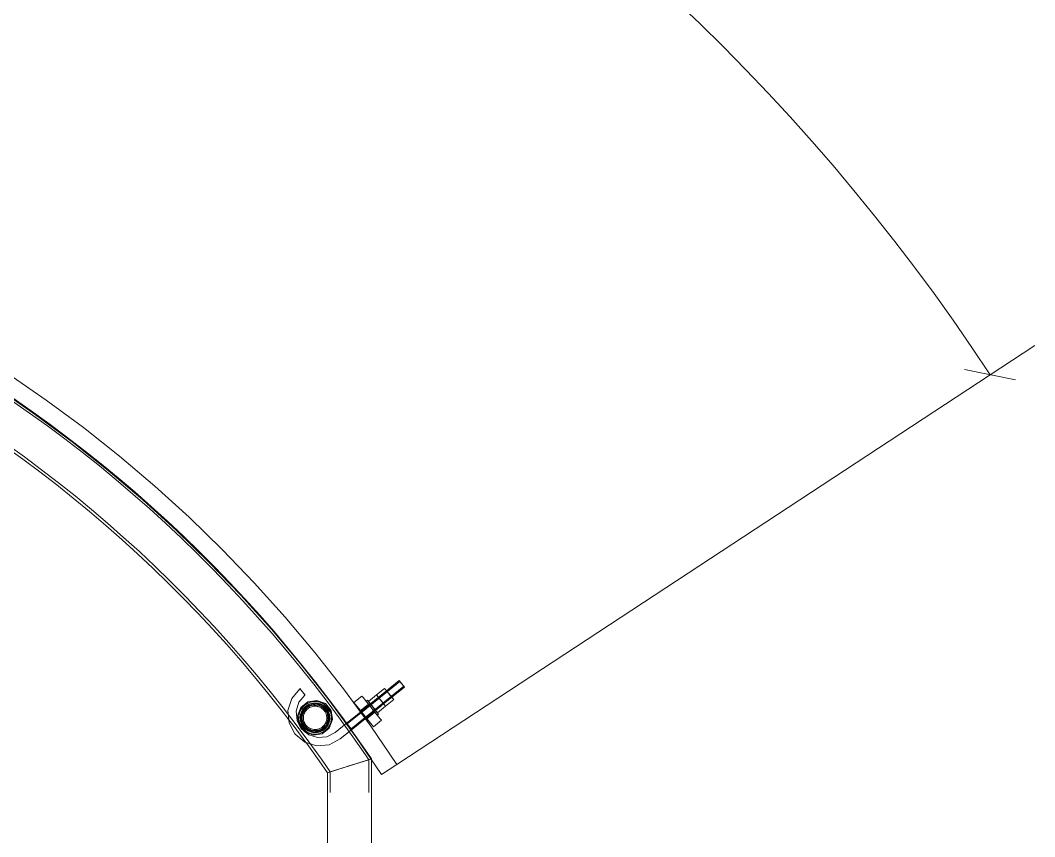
# Model space of a CAD drawing. Header units: millimetres. Extents: x -753 to 90, y 56274 to 56868.
# Drawn here: x -129.56 to -90.62, y 56756.86 to 56788.21 of the extents above; entities that cross this region are included whole.
import ezdxf

# ---------------------------------------------------------------- set-up
doc = ezdxf.new("R2010")
doc.units = ezdxf.units.MM
doc.linetypes.add('XKITLINE00', pattern=[0])
doc.linetypes.add('XKITLINE02', pattern=[4, 2, -2])
doc.layers.add('Cota', color=4, linetype='Continuous', lineweight=0)
doc.layers.add('Peça', color=2, linetype='Continuous', lineweight=0)

# ---------------------------------------------------------------- blocks, each defined once
blk = doc.blocks.new('*A123')
at = {"layer": 'Peça', "color": 7, "linetype": 'XKITLINE02', "lineweight": 0}
for p, q in [((-116.073, 56759.85), (-117.246, 56759.482)), ((-116.073, 56759.85), (-116.073, 56759.814)), ((-117.246, 56759.482), (-117.769, 56759.318)), ((-116.179, 56759.816), (-117.663, 56759.352)), ((-116.236, 56759.799), (-117.607, 56759.369)), ((-116.179, 56726.563), (-116.179, 56759.816)), ((-117.663, 56726.563), (-117.663, 56759.352)), ((-116.138, 56726.563), (-116.073, 56726.563))]:
    blk.add_line(p, q, dxfattribs=at)
at = {"layer": 'Peça', "color": 4, "linetype": 'XKITLINE00', "lineweight": 0}
for p, q in [((-116.321, 56759.772), (-116.093, 56759.843)), ((-117.704, 56759.339), (-116.321, 56759.772)), ((-116.073, 56759.814), (-116.073, 56726.563)), ((-117.769, 56759.318), (-117.704, 56759.339)), ((-117.769, 56726.563), (-117.769, 56759.318)), ((-116.073, 56726.563), (-117.769, 56726.563))]:
    blk.add_line(p, q, dxfattribs=at)
blk = doc.blocks.new('*A125')
at = {"layer": 'Peça', "color": 7, "linetype": 'XKITLINE02', "lineweight": 0}
for p, q in [((-158.305, 56782.824), (-158.33, 56781.528)), ((-158.305, 56782.824), (-157.462, 56782.8)), ((-158.307, 56782.718), (-157.466, 56782.695)), ((-157.466, 56782.695), (-156.626, 56782.658)), ((-157.462, 56782.8), (-156.621, 56782.764)), ((-156.626, 56782.658), (-155.787, 56782.608)), ((-156.621, 56782.764), (-155.78, 56782.713)), ((-155.787, 56782.608), (-154.949, 56782.544)), ((-155.78, 56782.713), (-154.94, 56782.649)), ((-154.949, 56782.544), (-154.112, 56782.467)), ((-154.94, 56782.649), (-154.101, 56782.572)), ((-154.112, 56782.467), (-153.276, 56782.376)), ((-154.101, 56782.572), (-153.264, 56782.481)), ((-153.264, 56782.481), (-152.428, 56782.376)), ((-153.276, 56782.376), (-152.442, 56782.271)), ((-152.442, 56782.271), (-151.609, 56782.154)), ((-152.428, 56782.376), (-151.593, 56782.258)), ((-151.609, 56782.154), (-150.779, 56782.022)), ((-151.593, 56782.258), (-150.761, 56782.127)), ((-150.761, 56782.127), (-149.932, 56781.982)), ((-150.779, 56782.022), (-149.951, 56781.878)), ((-149.951, 56781.878), (-149.125, 56781.72)), ((-149.932, 56781.982), (-149.104, 56781.824)), ((-149.125, 56781.72), (-148.302, 56781.549)), ((-149.104, 56781.824), (-148.279, 56781.652)), ((-148.279, 56781.652), (-147.457, 56781.467)), ((-148.302, 56781.549), (-147.482, 56781.364)), ((-147.482, 56781.364), (-146.664, 56781.166)), ((-147.457, 56781.467), (-146.639, 56781.269)), ((-146.639, 56781.269), (-145.823, 56781.058)), ((-157.519, 56781.211), (-158.335, 56781.234)), ((-156.703, 56781.176), (-157.519, 56781.211)), ((-156.703, 56781.176), (-155.888, 56781.127)), ((-155.888, 56781.127), (-155.073, 56781.065)), ((-155.073, 56781.065), (-154.26, 56780.99)), ((-154.26, 56780.99), (-153.448, 56780.902)), ((-153.448, 56780.902), (-152.638, 56780.8)), ((-146.664, 56781.166), (-145.851, 56780.955)), ((-145.851, 56780.955), (-145.04, 56780.731)), ((-145.823, 56781.058), (-145.011, 56780.833)), ((-152.638, 56780.8), (-151.829, 56780.686)), ((-151.829, 56780.686), (-151.022, 56780.559)), ((-151.022, 56780.559), (-150.218, 56780.418)), ((-145.04, 56780.731), (-144.234, 56780.494)), ((-145.011, 56780.833), (-144.203, 56780.596)), ((-144.234, 56780.494), (-143.431, 56780.244)), ((-144.203, 56780.596), (-143.399, 56780.345)), ((-150.218, 56780.418), (-149.415, 56780.265)), ((-149.415, 56780.265), (-148.616, 56780.098)), ((-148.616, 56780.098), (-147.819, 56779.919)), ((-143.431, 56780.244), (-142.632, 56779.981)), ((-143.399, 56780.345), (-142.598, 56780.082)), ((-142.598, 56780.082), (-141.803, 56779.805)), ((-147.819, 56779.919), (-147.025, 56779.727)), ((-147.025, 56779.727), (-146.234, 56779.522)), ((-142.632, 56779.981), (-141.838, 56779.705)), ((-141.838, 56779.705), (-141.049, 56779.417)), ((-141.803, 56779.805), (-141.011, 56779.516)), ((-146.234, 56779.522), (-145.447, 56779.304)), ((-145.447, 56779.304), (-144.664, 56779.074)), ((-141.049, 56779.417), (-140.264, 56779.115)), ((-141.011, 56779.516), (-140.225, 56779.214)), ((-144.664, 56779.074), (-143.884, 56778.831)), ((-140.264, 56779.115), (-139.484, 56778.801)), ((-140.225, 56779.214), (-139.444, 56778.899)), ((-143.884, 56778.831), (-143.108, 56778.576)), ((-143.108, 56778.576), (-142.337, 56778.308)), ((-139.484, 56778.801), (-138.709, 56778.475)), ((-139.444, 56778.899), (-138.667, 56778.572)), ((-138.667, 56778.572), (-137.896, 56778.233)), ((-142.337, 56778.308), (-141.569, 56778.027)), ((-138.709, 56778.475), (-137.94, 56778.136)), ((-137.94, 56778.136), (-137.176, 56777.784)), ((-137.896, 56778.233), (-137.131, 56777.88)), ((-141.569, 56778.027), (-140.807, 56777.734)), ((-137.176, 56777.784), (-136.418, 56777.421)), ((-137.131, 56777.88), (-136.372, 56777.516)), ((-140.807, 56777.734), (-140.049, 56777.429)), ((-140.049, 56777.429), (-139.297, 56777.112)), ((-136.418, 56777.421), (-135.666, 56777.045)), ((-136.372, 56777.516), (-135.618, 56777.139)), ((-139.297, 56777.112), (-138.549, 56776.783)), ((-135.666, 56777.045), (-134.92, 56776.657)), ((-135.618, 56777.139), (-134.871, 56776.751)), ((-138.549, 56776.783), (-137.807, 56776.441)), ((-134.92, 56776.657), (-134.181, 56776.257)), ((-134.871, 56776.751), (-134.13, 56776.35)), ((-137.807, 56776.441), (-137.071, 56776.088)), ((-134.181, 56776.257), (-133.448, 56775.845)), ((-134.13, 56776.35), (-133.395, 56775.937)), ((-137.071, 56776.088), (-136.34, 56775.723)), ((-133.448, 56775.845), (-132.722, 56775.422)), ((-133.395, 56775.937), (-132.668, 56775.513)), ((-136.34, 56775.723), (-135.616, 56775.346)), ((-132.722, 56775.422), (-132.002, 56774.986)), ((-132.668, 56775.513), (-131.947, 56775.076)), ((-135.616, 56775.346), (-134.897, 56774.957)), ((-131.947, 56775.076), (-131.233, 56774.629)), ((-134.897, 56774.957), (-134.185, 56774.557)), ((-132.002, 56774.986), (-131.29, 56774.539)), ((-134.185, 56774.557), (-133.48, 56774.146)), ((-131.29, 56774.539), (-130.586, 56774.081)), ((-131.233, 56774.629), (-130.527, 56774.169)), ((-133.48, 56774.146), (-132.781, 56773.723)), ((-130.586, 56774.081), (-129.888, 56773.611)), ((-130.527, 56774.169), (-129.828, 56773.699)), ((-132.781, 56773.723), (-132.089, 56773.289)), ((-129.888, 56773.611), (-129.199, 56773.131)), ((-129.828, 56773.699), (-129.137, 56773.217)), ((-132.089, 56773.289), (-131.405, 56772.844)), ((-129.199, 56773.131), (-128.517, 56772.639)), ((-129.137, 56773.217), (-128.454, 56772.724)), ((-131.405, 56772.844), (-130.727, 56772.387)), ((-128.454, 56772.724), (-127.779, 56772.22)), ((-130.727, 56772.387), (-130.057, 56771.92)), ((-128.517, 56772.639), (-127.843, 56772.136)), ((-130.057, 56771.92), (-129.395, 56771.442)), ((-127.843, 56772.136), (-127.177, 56771.622)), ((-127.779, 56772.22), (-127.112, 56771.706)), ((-127.177, 56771.622), (-126.52, 56771.098)), ((-127.112, 56771.706), (-126.453, 56771.18)), ((-129.395, 56771.442), (-128.74, 56770.954)), ((-126.453, 56771.18), (-125.804, 56770.644)), ((-128.74, 56770.954), (-128.094, 56770.455)), ((-126.52, 56771.098), (-125.872, 56770.563)), ((-128.094, 56770.455), (-127.455, 56769.945)), ((-125.872, 56770.563), (-125.232, 56770.018)), ((-125.804, 56770.644), (-125.162, 56770.098)), ((-125.232, 56770.018), (-124.601, 56769.462)), ((-125.162, 56770.098), (-124.53, 56769.541)), ((-127.455, 56769.945), (-126.825, 56769.426)), ((-126.825, 56769.426), (-126.203, 56768.896)), ((-124.601, 56769.462), (-123.979, 56768.896)), ((-124.53, 56769.541), (-123.907, 56768.974)), ((-126.203, 56768.896), (-125.59, 56768.356)), ((-123.979, 56768.896), (-123.366, 56768.321)), ((-123.907, 56768.974), (-123.293, 56768.398)), ((-125.59, 56768.356), (-124.986, 56767.807)), ((-123.366, 56768.321), (-122.763, 56767.735)), ((-123.293, 56768.398), (-122.688, 56767.811)), ((-124.986, 56767.807), (-124.391, 56767.248)), ((-122.763, 56767.735), (-122.169, 56767.14)), ((-122.093, 56767.215), (-122.688, 56767.811)), ((-124.391, 56767.248), (-123.805, 56766.679)), ((-122.169, 56767.14), (-121.585, 56766.536)), ((-121.508, 56766.609), (-122.093, 56767.215)), ((-123.805, 56766.679), (-123.228, 56766.101)), ((-121.585, 56766.536), (-121.01, 56765.922)), ((-121.508, 56766.609), (-120.932, 56765.993)), ((-123.228, 56766.101), (-122.66, 56765.513)), ((-121.01, 56765.922), (-120.446, 56765.298)), ((-120.367, 56765.369), (-120.932, 56765.993)), ((-122.66, 56765.513), (-122.102, 56764.917)), ((-120.446, 56765.298), (-119.892, 56764.666)), ((-119.812, 56764.736), (-120.367, 56765.369)), ((-122.102, 56764.917), (-121.554, 56764.311)), ((-119.892, 56764.666), (-119.348, 56764.025)), ((-119.267, 56764.093), (-119.812, 56764.736)), ((-121.554, 56764.311), (-121.016, 56763.697)), ((-119.348, 56764.025), (-118.814, 56763.375)), ((-119.267, 56764.093), (-118.732, 56763.442)), ((-121.016, 56763.697), (-120.487, 56763.074)), ((-118.814, 56763.375), (-118.292, 56762.717)), ((-118.208, 56762.782), (-118.732, 56763.442)), ((-120.487, 56763.074), (-119.969, 56762.443)), ((-118.292, 56762.717), (-117.779, 56762.05)), ((-117.701, 56762.122), (-118.208, 56762.782)), ((-119.969, 56762.443), (-119.461, 56761.804)), ((-119.461, 56761.804), (-118.963, 56761.156)), ((-117.779, 56762.05), (-117.278, 56761.376)), ((-117.695, 56762.114), (-117.701, 56762.122)), ((-117.695, 56762.114), (-117.192, 56761.438)), ((-117.192, 56761.438), (-116.701, 56760.754)), ((-119.247, 56761.351), (-119.048, 56761.092)), ((-119.048, 56761.092), (-118.593, 56760.48)), ((-118.963, 56761.156), (-118.476, 56760.5)), ((-117.278, 56761.376), (-116.788, 56760.693)), ((-116.788, 56760.693), (-116.308, 56760.002)), ((-116.221, 56760.062), (-116.701, 56760.754)), ((-118.476, 56760.5), (-118, 56759.837)), ((-117.663, 56759.352), (-118, 56759.837)), ((-116.078, 56759.848), (-116.639, 56759.672)), ((-116.183, 56759.815), (-116.308, 56760.002)), ((-116.078, 56759.848), (-116.221, 56760.062)), ((-116.078, 56759.848), (-116.142, 56759.828)), ((-117.704, 56759.339), (-117.246, 56759.482)), ((-117.205, 56759.495), (-117.663, 56759.352)), ((-117.246, 56759.482), (-116.921, 56759.584)), ((-116.598, 56759.685), (-116.979, 56759.566)), ((-116.639, 56759.672), (-116.183, 56759.815)), ((-116.142, 56759.828), (-116.598, 56759.685)), ((-116.183, 56759.815), (-116.239, 56759.798)), ((-117.769, 56759.318), (-117.704, 56759.339)), ((-117.663, 56759.352), (-117.607, 56759.369)), ((-117.607, 56759.369), (-117.521, 56759.396))]:
    blk.add_line(p, q, dxfattribs=at)
at = {"layer": 'Peça', "color": 4, "linetype": 'XKITLINE00', "lineweight": 0}
for p, q in [((-158.33, 56781.528), (-158.337, 56781.128)), ((-158.337, 56781.128), (-157.523, 56781.106)), ((-157.523, 56781.106), (-156.708, 56781.07)), ((-156.708, 56781.07), (-155.895, 56781.021)), ((-155.895, 56781.021), (-155.082, 56780.959)), ((-155.082, 56780.959), (-154.271, 56780.884)), ((-154.271, 56780.884), (-153.46, 56780.796)), ((-153.46, 56780.796), (-152.652, 56780.695)), ((-152.652, 56780.695), (-151.845, 56780.581)), ((-151.845, 56780.581), (-151.04, 56780.454)), ((-151.04, 56780.454), (-150.237, 56780.314)), ((-150.237, 56780.314), (-149.436, 56780.161)), ((-149.436, 56780.161), (-148.638, 56779.995)), ((-148.638, 56779.995), (-147.843, 56779.816)), ((-147.843, 56779.816), (-147.051, 56779.624)), ((-147.051, 56779.624), (-146.262, 56779.42)), ((-146.262, 56779.42), (-145.476, 56779.202)), ((-145.476, 56779.202), (-144.694, 56778.973)), ((-144.694, 56778.973), (-143.916, 56778.73)), ((-143.916, 56778.73), (-143.142, 56778.475)), ((-143.142, 56778.475), (-142.372, 56778.208)), ((-142.372, 56778.208), (-141.607, 56777.928)), ((-141.607, 56777.928), (-140.846, 56777.636)), ((-140.846, 56777.636), (-140.09, 56777.331)), ((-140.09, 56777.331), (-139.339, 56777.015)), ((-139.339, 56777.015), (-138.593, 56776.686)), ((-138.593, 56776.686), (-137.852, 56776.345)), ((-137.852, 56776.345), (-137.118, 56775.993)), ((-137.118, 56775.993), (-136.388, 56775.628)), ((-136.388, 56775.628), (-135.665, 56775.252)), ((-135.665, 56775.252), (-134.949, 56774.865)), ((-134.949, 56774.865), (-134.238, 56774.465)), ((-134.238, 56774.465), (-133.534, 56774.055)), ((-133.534, 56774.055), (-132.837, 56773.633)), ((-132.837, 56773.633), (-132.146, 56773.199)), ((-132.146, 56773.199), (-131.463, 56772.755)), ((-131.463, 56772.755), (-130.787, 56772.3)), ((-130.787, 56772.3), (-130.118, 56771.834)), ((-130.118, 56771.834), (-129.457, 56771.357)), ((-129.457, 56771.357), (-128.804, 56770.869)), ((-128.804, 56770.869), (-128.159, 56770.371)), ((-128.159, 56770.371), (-127.522, 56769.863)), ((-127.522, 56769.863), (-126.893, 56769.344)), ((-126.893, 56769.344), (-126.273, 56768.816)), ((-126.273, 56768.816), (-125.661, 56768.277)), ((-125.661, 56768.277), (-125.058, 56767.729)), ((-125.058, 56767.729), (-124.464, 56767.171)), ((-124.464, 56767.171), (-123.879, 56766.603)), ((-123.303, 56766.026), (-123.879, 56766.603)), ((-123.303, 56766.026), (-122.737, 56765.44)), ((-122.737, 56765.44), (-122.18, 56764.845)), ((-121.633, 56764.241), (-122.18, 56764.845)), ((-121.096, 56763.628), (-121.633, 56764.241)), ((-120.569, 56763.006), (-121.096, 56763.628)), ((-120.051, 56762.376), (-120.569, 56763.006)), ((-119.545, 56761.738), (-120.051, 56762.376)), ((-119.545, 56761.738), (-119.247, 56761.351)), ((-118.593, 56760.48), (-118.562, 56760.438)), ((-118.086, 56759.776), (-118.562, 56760.438)), ((-117.769, 56759.318), (-118.086, 56759.776)), ((-117.521, 56759.396), (-117.246, 56759.482)), ((-116.921, 56759.584), (-117.246, 56759.482)), ((-116.598, 56759.685), (-116.921, 56759.584)), ((-117.521, 56759.396), (-117.769, 56759.318))]:
    blk.add_line(p, q, dxfattribs=at)
blk = doc.blocks.new('*A133')
at = {"layer": 'Peça', "color": 4, "linetype": 'XKITLINE00', "lineweight": 0}
for p, q in [((-130.021, 56774.636), (-128.56, 56773.629)), ((-128.967, 56773.06), (-130.409, 56774.054)), ((-128.56, 56773.629), (-127.134, 56772.573)), ((-127.56, 56772.018), (-128.967, 56773.06)), ((-127.134, 56772.573), (-125.744, 56771.47)), ((-126.188, 56770.929), (-127.56, 56772.018)), ((-125.744, 56771.47), (-124.392, 56770.321)), ((-124.854, 56769.795), (-126.188, 56770.929)), ((-124.392, 56770.321), (-123.079, 56769.127)), ((-123.558, 56768.617), (-124.854, 56769.795)), ((-123.079, 56769.127), (-121.806, 56767.89)), ((-122.303, 56767.397), (-123.558, 56768.617)), ((-121.806, 56767.89), (-120.576, 56766.611)), ((-121.089, 56766.135), (-122.303, 56767.397)), ((-120.576, 56766.611), (-119.39, 56765.292)), ((-119.918, 56764.832), (-121.089, 56766.135)), ((-119.39, 56765.292), (-118.248, 56763.933)), ((-118.792, 56763.492), (-119.918, 56764.832)), ((-118.248, 56763.933), (-117.153, 56762.537)), ((-117.711, 56762.114), (-118.792, 56763.492)), ((-117.153, 56762.537), (-116.105, 56761.105)), ((-116.677, 56760.701), (-117.711, 56762.114)), ((-116.105, 56761.105), (-115.106, 56759.638)), ((-115.691, 56759.254), (-116.677, 56760.701)), ((-115.106, 56759.638), (-115.691, 56759.254)), ((-115.691, 56759.254), (-115.691, 56759.253))]:
    blk.add_line(p, q, dxfattribs=at)
at = {"layer": 'Peça', "color": 7, "linetype": 'XKITLINE02', "lineweight": 0}
blk.add_line((-115.106, 56759.637), (-115.106, 56759.638), dxfattribs=at)
blk = doc.blocks.new('*A134')
at = {"layer": 'Peça', "color": 7, "linetype": 'XKITLINE02', "lineweight": 0}
for p, q in [((-115.881, 56762.305), (-115.57, 56762.556)), ((-115.794, 56762.197), (-115.881, 56762.305)), ((-115.881, 56762.305), (-115.794, 56762.197)), ((-115.794, 56762.197), (-115.483, 56762.449)), ((-115.794, 56762.197), (-115.483, 56762.449)), ((-115.794, 56762.197), (-115.532, 56761.874)), ((-115.653, 56762.023), (-115.794, 56762.197)), ((-115.62, 56761.982), (-115.309, 56762.233)), ((-115.62, 56761.982), (-115.309, 56762.233)), ((-115.57, 56762.556), (-115.483, 56762.449)), ((-115.483, 56762.449), (-115.57, 56762.556)), ((-115.221, 56762.126), (-115.483, 56762.449)), ((-115.483, 56762.449), (-115.342, 56762.275)), ((-115.342, 56762.275), (-115.221, 56762.126)), ((-115.532, 56761.874), (-115.653, 56762.023)), ((-115.532, 56761.874), (-115.221, 56762.126))]:
    blk.add_line(p, q, dxfattribs=at)
blk = doc.blocks.new('*A135')
at = {"layer": 'Peça', "color": 7, "linetype": 'XKITLINE02', "lineweight": 0}
for p, q in [((-116.192, 56762.053), (-115.881, 56762.305)), ((-116.105, 56761.945), (-115.794, 56762.197)), ((-116.105, 56761.945), (-115.794, 56762.197)), ((-115.881, 56762.305), (-115.794, 56762.197)), ((-115.794, 56762.197), (-115.881, 56762.305)), ((-115.532, 56761.874), (-115.794, 56762.197)), ((-115.794, 56762.197), (-115.653, 56762.023)), ((-115.964, 56761.772), (-116.192, 56762.053)), ((-116.192, 56762.053), (-116.105, 56761.945)), ((-116.105, 56761.945), (-115.843, 56761.622)), ((-115.93, 56761.73), (-115.62, 56761.982)), ((-115.93, 56761.73), (-115.62, 56761.982)), ((-115.843, 56761.622), (-115.532, 56761.874)), ((-115.653, 56762.023), (-115.532, 56761.874)), ((-115.843, 56761.622), (-115.964, 56761.772))]:
    blk.add_line(p, q, dxfattribs=at)
blk = doc.blocks.new('*A136')
at = {"layer": 'Peça', "color": 7, "linetype": 'XKITLINE02', "lineweight": 0}
for p, q in [((-116.281, 56762.062), (-116.232, 56762.102)), ((-115.882, 56761.569), (-116.281, 56762.062)), ((-116.253, 56762.026), (-115.853, 56761.533)), ((-116.232, 56762.102), (-115.804, 56761.573)), ((-115.832, 56761.609), (-116.203, 56762.066)), ((-116.181, 56761.937), (-116.131, 56761.978)), ((-115.954, 56761.657), (-116.181, 56761.937)), ((-116.131, 56761.978), (-115.904, 56761.698)), ((-115.969, 56761.676), (-115.954, 56761.657)), ((-115.954, 56761.657), (-115.904, 56761.698)), ((-115.853, 56761.533), (-115.882, 56761.569)), ((-115.853, 56761.533), (-115.804, 56761.573))]:
    blk.add_line(p, q, dxfattribs=at)
blk = doc.blocks.new('*A137')
at = {"layer": 'Peça', "color": 7, "linetype": 'XKITLINE02', "lineweight": 0}
for p, q in [((-116.756, 56762.012), (-116.445, 56762.264)), ((-116.394, 56762.201), (-116.445, 56762.264)), ((-116.445, 56762.264), (-116.394, 56762.201)), ((-116.256, 56762.03), (-116.394, 56762.201)), ((-116.394, 56762.201), (-116.143, 56761.89)), ((-116.705, 56761.949), (-116.756, 56762.012)), ((-116.756, 56762.012), (-116.705, 56761.949)), ((-116.567, 56761.779), (-116.705, 56761.949)), ((-116.705, 56761.949), (-116.454, 56761.639)), ((-116.504, 56761.701), (-116.193, 56761.953)), ((-115.74, 56761.394), (-116.256, 56762.03)), ((-116.193, 56761.953), (-115.941, 56761.642)), ((-116.143, 56761.89), (-115.74, 56761.394)), ((-116.051, 56761.142), (-116.567, 56761.779)), ((-116.487, 56761.68), (-116.504, 56761.701)), ((-116.504, 56761.701), (-116.252, 56761.39)), ((-116.454, 56761.639), (-116.051, 56761.142)), ((-116.252, 56761.39), (-115.941, 56761.642)), ((-115.74, 56761.394), (-115.69, 56761.331)), ((-115.69, 56761.331), (-115.74, 56761.394)), ((-116.001, 56761.079), (-116.051, 56761.142)), ((-116.051, 56761.142), (-116.001, 56761.079)), ((-116.001, 56761.079), (-115.69, 56761.331))]:
    blk.add_line(p, q, dxfattribs=at)
blk = doc.blocks.new('*A209')
at = {"layer": 'Peça', "color": 7, "linetype": 'XKITLINE02', "lineweight": 0}
for p, q in [((-114.987, 56762.826), (-117.008, 56761.19)), ((-114.836, 56762.64), (-116.857, 56761.003)), ((-114.842, 56762.646), (-114.858, 56762.667)), ((-114.842, 56762.646), (-114.858, 56762.667)), ((-114.836, 56762.64), (-114.842, 56762.646)), ((-114.836, 56762.64), (-114.842, 56762.646)), ((-114.842, 56762.646), (-114.812, 56762.61)), ((-115.495, 56762.464), (-116.478, 56761.668)), ((-115.296, 56762.218), (-116.279, 56761.423)), ((-116.503, 56761.648), (-117.047, 56761.207)), ((-116.316, 56761.392), (-116.861, 56760.951)), ((-118.862, 56761.189), (-118.82, 56761.109)), ((-116.857, 56761.003), (-117.008, 56761.19)), ((-116.879, 56761.031), (-116.857, 56761.003)), ((-118.672, 56760.926), (-118.605, 56760.87))]:
    blk.add_line(p, q, dxfattribs=at)
at = {"layer": 'Peça', "color": 4, "linetype": 'XKITLINE00', "lineweight": 0}
for p, q in [((-115.011, 56762.856), (-115.495, 56762.464)), ((-114.812, 56762.61), (-115.296, 56762.218)), ((-115.011, 56762.856), (-114.982, 56762.82)), ((-114.812, 56762.61), (-114.982, 56762.82)), ((-119.28, 56761.713), (-119.137, 56762.173)), ((-119.137, 56762.173), (-118.83, 56762.543)), ((-118.86, 56762.022), (-118.631, 56762.297)), ((-118.83, 56762.543), (-118.823, 56762.548)), ((-118.823, 56762.548), (-118.624, 56762.302)), ((-118.631, 56762.297), (-118.624, 56762.302)), ((-118.966, 56761.68), (-118.86, 56762.022)), ((-119.236, 56761.234), (-119.28, 56761.713)), ((-118.933, 56761.323), (-118.966, 56761.68)), ((-116.478, 56761.668), (-116.503, 56761.648)), ((-116.279, 56761.423), (-116.316, 56761.392)), ((-119.236, 56761.234), (-119.012, 56760.807)), ((-118.933, 56761.323), (-118.862, 56761.189)), ((-118.82, 56761.109), (-118.766, 56761.006)), ((-118.761, 56761), (-118.766, 56761.006)), ((-117.047, 56761.207), (-117.47, 56760.864)), ((-119.012, 56760.807), (-119.007, 56760.801)), ((-119.007, 56760.801), (-118.637, 56760.493)), ((-118.761, 56761), (-118.672, 56760.926)), ((-118.605, 56760.87), (-118.486, 56760.771)), ((-118.486, 56760.771), (-118.144, 56760.665)), ((-118.144, 56760.665), (-117.787, 56760.698)), ((-117.787, 56760.698), (-117.47, 56760.864)), ((-117.697, 56760.395), (-117.271, 56760.619)), ((-116.861, 56760.951), (-117.271, 56760.619)), ((-118.637, 56760.493), (-118.177, 56760.351)), ((-118.177, 56760.351), (-117.697, 56760.395))]:
    blk.add_line(p, q, dxfattribs=at)
blk = doc.blocks.new('*A210')
at = {"layer": 'Peça', "color": 4, "linetype": 'XKITLINE00', "lineweight": 0}
for p, q in [((-115.881, 56762.304), (-115.57, 56762.556)), ((-115.794, 56762.197), (-115.881, 56762.304)), ((-115.794, 56762.197), (-115.483, 56762.449)), ((-115.62, 56761.981), (-115.794, 56762.197)), ((-115.62, 56761.981), (-115.309, 56762.233)), ((-115.57, 56762.556), (-115.483, 56762.449)), ((-115.483, 56762.449), (-115.309, 56762.233)), ((-115.309, 56762.233), (-115.221, 56762.125)), ((-115.532, 56761.874), (-115.62, 56761.981)), ((-115.532, 56761.874), (-115.221, 56762.125))]:
    blk.add_line(p, q, dxfattribs=at)
at = {"layer": 'Peça', "color": 7, "linetype": 'XKITLINE02', "lineweight": 0}
for p, q in [((-115.881, 56762.304), (-115.794, 56762.197)), ((-115.794, 56762.197), (-115.483, 56762.449)), ((-115.794, 56762.197), (-115.532, 56761.874)), ((-115.62, 56761.981), (-115.309, 56762.233)), ((-115.483, 56762.449), (-115.57, 56762.556)), ((-115.221, 56762.125), (-115.483, 56762.449))]:
    blk.add_line(p, q, dxfattribs=at)
blk = doc.blocks.new('*A211')
at = {"layer": 'Peça', "color": 4, "linetype": 'XKITLINE00', "lineweight": 0}
for p, q in [((-116.192, 56762.053), (-115.881, 56762.304)), ((-116.105, 56761.945), (-115.794, 56762.197)), ((-115.881, 56762.304), (-115.794, 56762.197)), ((-115.794, 56762.197), (-115.62, 56761.981)), ((-115.93, 56761.73), (-115.62, 56761.981)), ((-115.843, 56761.622), (-115.532, 56761.874)), ((-115.62, 56761.981), (-115.532, 56761.874))]:
    blk.add_line(p, q, dxfattribs=at)
at = {"layer": 'Peça', "color": 7, "linetype": 'XKITLINE02', "lineweight": 0}
for p, q in [((-116.105, 56761.945), (-115.794, 56762.197)), ((-115.794, 56762.197), (-115.881, 56762.304)), ((-115.532, 56761.874), (-115.794, 56762.197)), ((-116.192, 56762.053), (-115.843, 56761.622)), ((-115.93, 56761.73), (-116.192, 56762.053)), ((-115.93, 56761.73), (-115.62, 56761.981)), ((-115.843, 56761.622), (-115.93, 56761.73))]:
    blk.add_line(p, q, dxfattribs=at)
blk = doc.blocks.new('*A212')
at = {"layer": 'Peça', "color": 4, "linetype": 'XKITLINE00', "lineweight": 0}
for p, q in [((-116.281, 56762.061), (-116.232, 56762.102)), ((-116.232, 56762.102), (-116.203, 56762.066)), ((-116.203, 56762.066), (-115.804, 56761.573)), ((-115.853, 56761.533), (-115.804, 56761.573))]:
    blk.add_line(p, q, dxfattribs=at)
at = {"layer": 'Peça', "color": 7, "linetype": 'XKITLINE02', "lineweight": 0}
for p, q in [((-115.882, 56761.568), (-116.281, 56762.061)), ((-116.253, 56762.026), (-115.853, 56761.533)), ((-116.181, 56761.937), (-116.131, 56761.977)), ((-115.954, 56761.657), (-116.181, 56761.937)), ((-116.131, 56761.977), (-115.904, 56761.697)), ((-115.969, 56761.676), (-115.954, 56761.657)), ((-115.954, 56761.657), (-115.904, 56761.697)), ((-115.853, 56761.533), (-115.882, 56761.568))]:
    blk.add_line(p, q, dxfattribs=at)
blk = doc.blocks.new('*A213')
at = {"layer": 'Peça', "color": 7, "linetype": 'XKITLINE02', "lineweight": 0}
for p, q in [((-118.677, 56761.742), (-118.46, 56761.917)), ((-118.46, 56761.917), (-118.185, 56761.961)), ((-118.185, 56761.961), (-117.925, 56761.861)), ((-117.925, 56761.861), (-117.75, 56761.645)), ((-118.776, 56761.482), (-118.677, 56761.742)), ((-118.733, 56761.207), (-118.776, 56761.482)), ((-117.75, 56761.645), (-117.706, 56761.37)), ((-118.557, 56760.991), (-118.733, 56761.207)), ((-117.806, 56761.11), (-118.022, 56760.934)), ((-117.706, 56761.37), (-117.806, 56761.11)), ((-118.297, 56760.891), (-118.557, 56760.991)), ((-118.022, 56760.934), (-118.297, 56760.891))]:
    blk.add_line(p, q, dxfattribs=at)
for radius, start, end in [(0.492, 16.5, 196.5), (0.448, 84, 264), (0.448, 264, 84), (0.492, 196.5, 16.5)]:
    blk.add_arc((-118.241, 56761.426), radius, start, end, dxfattribs=at)
blk = doc.blocks.new('*A214')
at = {"layer": 'Peça', "color": 4, "linetype": 'XKITLINE00', "lineweight": 0}
for p, q in [((-116.756, 56762.012), (-116.445, 56762.263)), ((-116.445, 56762.263), (-116.394, 56762.201)), ((-116.394, 56762.201), (-116.256, 56762.03)), ((-116.705, 56761.949), (-116.756, 56762.012)), ((-116.567, 56761.779), (-116.705, 56761.949)), ((-116.256, 56762.03), (-115.879, 56761.564)), ((-116.189, 56761.312), (-116.567, 56761.779)), ((-115.879, 56761.564), (-115.74, 56761.393)), ((-115.74, 56761.393), (-115.69, 56761.331)), ((-116.051, 56761.142), (-116.189, 56761.312)), ((-116.001, 56761.079), (-116.051, 56761.142)), ((-116.001, 56761.079), (-115.69, 56761.331))]:
    blk.add_line(p, q, dxfattribs=at)
at = {"layer": 'Peça', "color": 7, "linetype": 'XKITLINE02', "lineweight": 0}
for p, q in [((-116.394, 56762.201), (-116.445, 56762.263)), ((-116.256, 56762.03), (-116.394, 56762.201)), ((-116.756, 56762.012), (-116.705, 56761.949)), ((-116.705, 56761.949), (-116.454, 56761.639)), ((-116.504, 56761.701), (-116.193, 56761.953)), ((-115.74, 56761.393), (-116.256, 56762.03)), ((-116.193, 56761.953), (-115.941, 56761.642)), ((-116.487, 56761.68), (-116.504, 56761.701)), ((-116.504, 56761.701), (-116.252, 56761.39)), ((-116.454, 56761.639), (-116.051, 56761.142)), ((-116.252, 56761.39), (-115.941, 56761.642)), ((-115.69, 56761.331), (-115.74, 56761.393)), ((-116.051, 56761.142), (-116.001, 56761.079))]:
    blk.add_line(p, q, dxfattribs=at)
blk = doc.blocks.new('*A215')
at = {"layer": 'Peça', "color": 7, "linetype": 'XKITLINE02', "lineweight": 0}
for p, q in [((-115.011, 56762.856), (-117.47, 56760.865)), ((-117.271, 56760.619), (-114.812, 56762.61)), ((-117.008, 56761.19), (-114.987, 56762.826)), ((-116.857, 56761.004), (-114.836, 56762.64)), ((-115.011, 56762.856), (-114.812, 56762.61)), ((-114.858, 56762.667), (-114.836, 56762.64)), ((-114.836, 56762.64), (-114.858, 56762.667)), ((-119.137, 56762.173), (-119.28, 56761.713)), ((-119.137, 56762.173), (-118.83, 56762.543)), ((-118.86, 56762.022), (-118.631, 56762.298)), ((-118.83, 56762.543), (-118.823, 56762.548)), ((-118.823, 56762.548), (-118.624, 56762.303)), ((-118.631, 56762.298), (-118.624, 56762.303)), ((-118.966, 56761.68), (-118.86, 56762.022)), ((-119.28, 56761.713), (-119.236, 56761.234)), ((-118.933, 56761.324), (-118.966, 56761.68)), ((-119.236, 56761.234), (-119.012, 56760.808)), ((-118.766, 56761.007), (-118.933, 56761.324)), ((-118.761, 56761), (-118.766, 56761.007)), ((-116.857, 56761.004), (-117.008, 56761.19)), ((-116.879, 56761.031), (-116.857, 56761.004)), ((-119.007, 56760.801), (-118.637, 56760.494)), ((-118.486, 56760.771), (-118.761, 56761)), ((-118.486, 56760.771), (-118.144, 56760.665)), ((-118.144, 56760.665), (-117.787, 56760.698)), ((-117.47, 56760.865), (-117.787, 56760.698)), ((-117.697, 56760.395), (-117.271, 56760.619)), ((-118.637, 56760.494), (-118.177, 56760.351)), ((-117.697, 56760.395), (-118.177, 56760.351))]:
    blk.add_line(p, q, dxfattribs=at)
at = {"layer": 'Peça', "color": 4, "linetype": 'XKITLINE00', "lineweight": 0}
blk.add_line((-119.012, 56760.808), (-119.007, 56760.801), dxfattribs=at)
blk = doc.blocks.new('*A216')
at = {"layer": 'Peça', "color": 4, "linetype": 'XKITLINE00', "lineweight": 0}
for p, q in [((-118.786, 56761.824), (-118.911, 56761.498)), ((-118.515, 56762.044), (-118.786, 56761.824)), ((-118.171, 56762.098), (-118.515, 56762.044)), ((-118.171, 56762.098), (-117.845, 56761.973)), ((-117.625, 56761.702), (-117.845, 56761.973)), ((-118.911, 56761.498), (-118.857, 56761.154)), ((-117.625, 56761.702), (-117.571, 56761.357)), ((-118.857, 56761.154), (-118.637, 56760.883)), ((-117.696, 56761.032), (-117.967, 56760.812)), ((-117.696, 56761.032), (-117.571, 56761.357)), ((-118.637, 56760.883), (-118.311, 56760.758)), ((-118.311, 56760.758), (-117.967, 56760.812))]:
    blk.add_line(p, q, dxfattribs=at)
at = {"layer": 'Peça', "color": 7, "linetype": 'XKITLINE02', "lineweight": 0}
for p, q in [((-118.515, 56762.044), (-118.786, 56761.824)), ((-118.786, 56761.824), (-118.786, 56761.824)), ((-118.701, 56761.762), (-118.472, 56761.947)), ((-118.171, 56762.098), (-118.515, 56762.044)), ((-118.472, 56761.947), (-118.182, 56761.993)), ((-118.182, 56761.993), (-117.907, 56761.887)), ((-118.171, 56762.098), (-117.845, 56761.973)), ((-117.607, 56761.588), (-117.944, 56762.011)), ((-117.907, 56761.887), (-117.722, 56761.659)), ((-117.845, 56761.973), (-117.625, 56761.702)), ((-118.911, 56761.498), (-118.911, 56761.498)), ((-118.806, 56761.487), (-118.701, 56761.762)), ((-118.76, 56761.197), (-118.806, 56761.487)), ((-117.722, 56761.659), (-117.676, 56761.369)), ((-117.625, 56761.702), (-117.625, 56761.702)), ((-118.539, 56760.845), (-118.875, 56761.267)), ((-118.857, 56761.154), (-118.637, 56760.883)), ((-118.575, 56760.968), (-118.76, 56761.197)), ((-117.782, 56761.094), (-118.01, 56760.909)), ((-117.967, 56760.812), (-117.696, 56761.032)), ((-117.676, 56761.369), (-117.782, 56761.094)), ((-117.664, 56761.115), (-117.696, 56761.032)), ((-117.571, 56761.357), (-117.571, 56761.357)), ((-118.637, 56760.883), (-118.311, 56760.758)), ((-118.3, 56760.863), (-118.575, 56760.968)), ((-118.311, 56760.758), (-117.967, 56760.812)), ((-118.01, 56760.909), (-118.3, 56760.863))]:
    blk.add_line(p, q, dxfattribs=at)
at = {"layer": 'Peça', "color": 4, "linetype": 'XKITLINE00', "lineweight": 0}
for radius, start, end in [(0.628, 16.5, 196.5), (0.568, 324, 144), (0.628, 196.5, 16.5), (0.568, 144, 324)]:
    blk.add_arc((-118.241, 56761.428), radius, start, end, dxfattribs=at)
blk = doc.blocks.new('*A217')
at = {"layer": 'Peça', "color": 7, "linetype": 'XKITLINE02', "lineweight": 0}
for p, q in [((-118.786, 56761.824), (-118.911, 56761.498)), ((-118.515, 56762.044), (-118.786, 56761.824)), ((-118.515, 56762.044), (-118.786, 56761.824)), ((-118.701, 56761.762), (-118.472, 56761.947)), ((-118.171, 56762.098), (-118.515, 56762.044)), ((-118.171, 56762.098), (-118.515, 56762.044)), ((-118.472, 56761.947), (-118.182, 56761.993)), ((-118.182, 56761.993), (-117.907, 56761.887)), ((-118.171, 56762.098), (-117.845, 56761.973)), ((-118.171, 56762.098), (-117.845, 56761.973)), ((-117.944, 56762.011), (-117.607, 56761.588)), ((-117.907, 56761.887), (-117.722, 56761.659)), ((-117.845, 56761.973), (-117.625, 56761.702)), ((-117.845, 56761.973), (-117.625, 56761.702)), ((-118.911, 56761.498), (-118.857, 56761.154)), ((-118.806, 56761.487), (-118.701, 56761.762)), ((-118.76, 56761.197), (-118.806, 56761.487)), ((-117.722, 56761.659), (-117.676, 56761.369)), ((-117.625, 56761.702), (-117.571, 56761.357)), ((-118.875, 56761.267), (-118.539, 56760.845)), ((-118.857, 56761.154), (-118.637, 56760.883)), ((-118.637, 56760.883), (-118.857, 56761.154)), ((-118.575, 56760.968), (-118.76, 56761.197)), ((-117.782, 56761.094), (-118.01, 56760.909)), ((-117.696, 56761.032), (-117.967, 56760.812)), ((-117.696, 56761.032), (-117.967, 56760.812)), ((-117.676, 56761.369), (-117.782, 56761.094)), ((-117.571, 56761.357), (-117.696, 56761.032)), ((-118.637, 56760.883), (-118.311, 56760.758)), ((-118.637, 56760.883), (-118.311, 56760.758)), ((-118.3, 56760.863), (-118.575, 56760.968)), ((-117.967, 56760.812), (-118.311, 56760.758)), ((-117.967, 56760.812), (-118.311, 56760.758)), ((-118.01, 56760.909), (-118.3, 56760.863))]:
    blk.add_line(p, q, dxfattribs=at)
for radius, start, end in [(0.568, 24, 204), (0.628, 331.5, 151.5), (0.628, 151.5, 331.5), (0.568, 204, 24)]:
    blk.add_arc((-118.241, 56761.428), radius, start, end, dxfattribs=at)
blk = doc.blocks.new('*A2151')
at = {"layer": 'Cota', "color": 7, "linetype": 'XKITLINE00', "lineweight": 0}
for p, q in [((-115.106, 56759.637), (-90.618, 56775.727)), ((-91.352, 56774.399), (-93.311, 56774.804))]:
    blk.add_line(p, q, dxfattribs=at)
blk.add_arc((-159.316, 56730.589), 80.15, 33.30685, 146.71019, dxfattribs=at)
at = {"layer": 'Cota', "color": 7}
blk.add_point((-92.332, 56774.601), dxfattribs=at)

msp = doc.modelspace()

# ---------------------------------------------------------------- block references
at = {"lineweight": 0}
for name in ['*A2151', '*A133', '*A125', '*A209', '*A215', '*A137', '*A214', '*A135', '*A211', '*A134', '*A210', '*A216', '*A217', '*A213', '*A136', '*A212', '*A123']:
    msp.add_blockref(name, (0, 0), dxfattribs=at)

doc.saveas('drawing.dxf')
